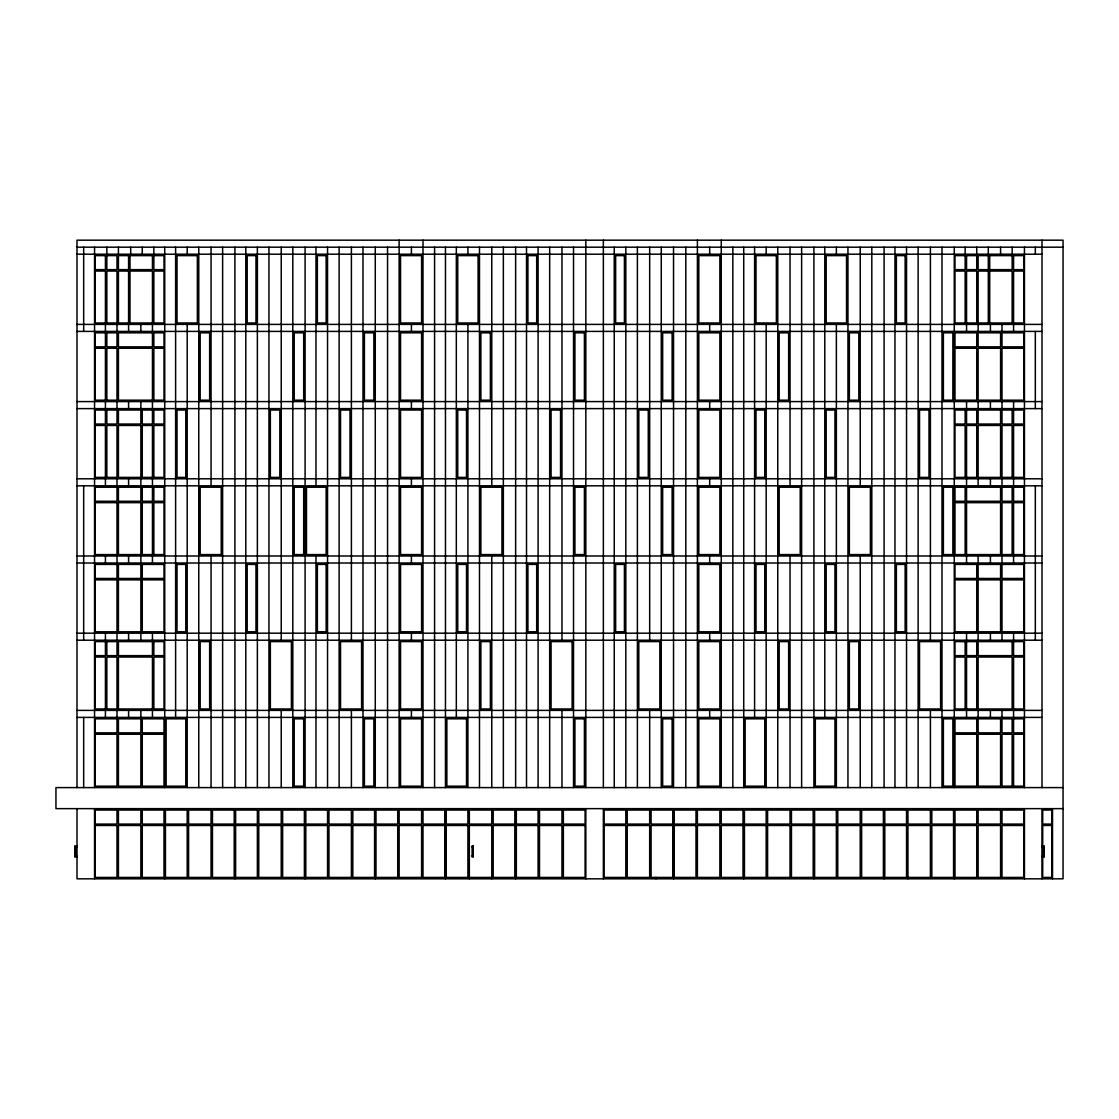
<?xml version="1.0" encoding="UTF-8"?>
<svg xmlns="http://www.w3.org/2000/svg" width="1119" height="1119" viewBox="0 0 1119 1119"><rect width="100%" height="100%" fill="white"/><g stroke="black" fill="none" stroke-linecap="round" stroke-linejoin="round"><path stroke-width="1.5" d="M77.001 247.187L1063.05 247.187M77.001 254.209L1041.999 254.209M77.001 324.398L1041.999 324.398M77.001 331.406L1041.999 331.406M77.001 401.595L1041.999 401.595M77.001 408.617L1041.999 408.617M77.001 478.792L1041.999 478.792M77.001 485.814L1041.999 485.814M77.001 555.989L1041.999 555.989M77.001 563.011L1041.999 563.011M77.001 633.186L1041.999 633.186M77.001 640.208L1041.999 640.208M77.001 710.383L1041.999 710.383M77.001 717.405L1041.999 717.405M1063.05 787.594L55.95 787.594L55.95 808.645L1063.05 808.645M77.001 845.838L74.763 845.838L74.763 857.07L77.001 857.07M1041.999 845.838L1044.237 845.838L1044.237 857.07L1041.999 857.07M77.001 846.957L75.882 846.957L75.882 855.951L77.001 855.951M472.12 846.957L473.253 846.957M1041.999 846.957L1043.118 846.957L1043.118 855.951L1041.999 855.951M472.12 855.951L473.253 855.951M469.323 877.422L491.773 877.422M907.943 877.422L930.407 877.422L930.407 825.486L907.943 825.486L907.943 878.821M1052.517 808.645L1052.517 878.821M1041.999 240.179L1041.999 787.594M1041.999 808.645L1041.999 878.821M1035.327 247.187L1035.327 254.209M1035.327 331.406L1035.327 408.617M1035.327 485.814L1035.327 640.208M1024.444 247.187L1024.444 787.594M1024.444 808.645L1024.444 878.821M1013.576 255.622L1013.576 269.651L1023.745 269.651L1023.745 255.622L978.132 255.622L978.132 269.651L1012.163 269.651L1012.163 255.622M1013.576 322.985L1013.576 271.05L1023.745 271.05L1023.745 322.985L978.132 322.985L978.132 271.05L1012.163 271.05L1012.163 322.985M1013.576 324.398L1013.576 331.406M1013.576 401.595L1013.576 408.617M1013.576 410.016L1013.576 424.045L1023.745 424.045L1023.745 410.016L1001.995 410.016L1001.995 424.045L1012.163 424.045L1012.163 410.016M1013.576 477.393L1013.576 425.458L1023.745 425.458L1023.745 477.393L1001.995 477.393L1001.995 425.458L1012.163 425.458L1012.163 477.393M1013.576 478.792L1013.576 485.814M1013.576 487.213L1013.576 501.256L1023.745 501.256L1023.745 487.213L1001.995 487.213L1001.995 501.256L1012.163 501.256L1012.163 487.213M1013.576 554.59L1013.576 502.655L1023.745 502.655L1023.745 554.59L1001.995 554.59L1001.995 502.655L1012.163 502.655L1012.163 554.59M1013.576 555.989L1013.576 563.011M1013.576 633.186L1013.576 640.208M1013.576 641.607L1013.576 655.65L1023.745 655.65L1023.745 641.607L978.132 641.607L978.132 655.65L1012.163 655.65L1012.163 641.607M1013.576 708.984L1013.576 657.049L1023.745 657.049L1023.745 708.984L978.132 708.984L978.132 657.049L1012.163 657.049L1012.163 708.984M1013.576 710.383L1013.576 717.405M1013.576 718.818L1013.576 732.847L1023.745 732.847L1023.745 718.818L1001.995 718.818L1001.995 732.847L1012.163 732.847L1012.163 718.818M1013.576 786.181L1013.576 734.246L1023.745 734.246L1023.745 786.181L1001.995 786.181L1001.995 734.246L1012.163 734.246L1012.163 786.181M1012.163 247.187L1012.163 254.209M1001.995 324.398L1001.995 331.406M1001.995 401.595L1001.995 408.617M1001.995 478.792L1001.995 485.814M1001.995 555.989L1001.995 563.011M1001.995 633.186L1001.995 640.208M1001.995 710.383L1001.995 717.405M1000.582 247.187L1000.582 254.209M990.413 324.398L990.413 331.406M990.413 401.595L990.413 408.617M990.413 478.792L990.413 485.814M990.413 555.989L990.413 563.011M990.413 633.186L990.413 640.208M990.413 710.383L990.413 717.405M989.714 255.622L989.714 269.651M989.714 271.05L989.714 322.985M988.301 247.187L988.301 254.209M988.301 255.622L988.301 269.651M988.301 271.05L988.301 322.985M978.132 324.398L978.132 331.406M978.132 401.595L978.132 408.617M978.132 478.792L978.132 485.814M978.132 555.989L978.132 563.011M978.132 633.186L978.132 640.208M978.132 710.383L978.132 717.405M976.733 247.187L976.733 254.209M966.55 255.622L966.55 269.651L976.733 269.651L976.733 255.622L954.969 255.622L954.969 269.651L965.151 269.651L965.151 255.622M966.55 322.985L966.55 271.05L976.733 271.05L976.733 322.985L954.969 322.985L954.969 271.05L965.151 271.05L965.151 322.985M966.55 324.398L966.55 331.406M966.55 401.595L966.55 408.617M966.55 410.016L966.55 424.045L976.733 424.045L976.733 410.016L954.969 410.016L954.969 424.045L965.151 424.045L965.151 410.016M966.55 477.393L966.55 425.458L976.733 425.458L976.733 477.393L954.969 477.393L954.969 425.458L965.151 425.458L965.151 477.393M966.55 478.792L966.55 485.814M966.55 487.213L966.55 501.256L1000.582 501.256L1000.582 487.213L954.969 487.213L954.969 501.256L965.151 501.256L965.151 487.213M966.55 554.59L966.55 502.655L1000.582 502.655L1000.582 554.59L954.969 554.59L954.969 502.655L965.151 502.655L965.151 554.59M966.55 555.989L966.55 563.011M966.55 633.186L966.55 640.208M966.55 641.607L966.55 655.65L976.733 655.65L976.733 641.607L954.969 641.607L954.969 655.65L965.151 655.65L965.151 641.607M966.55 708.984L966.55 657.049L976.733 657.049L976.733 708.984L954.969 708.984L954.969 657.049L965.151 657.049L965.151 708.984M966.55 710.383L966.55 717.405M965.151 247.187L965.151 254.209M954.269 247.187L954.269 787.594M954.269 808.645L954.269 878.821M941.988 247.187L941.988 787.594M930.407 247.187L930.407 640.208M930.407 710.383L930.407 787.594M918.126 247.187L918.126 787.594M906.544 247.187L906.544 787.594M894.962 247.187L894.962 787.594M884.094 247.187L884.094 787.594M884.094 808.645L884.094 878.821M871.813 247.187L871.813 787.594M860.231 247.187L860.231 485.814M860.231 555.989L860.231 787.594M847.95 247.187L847.95 787.594M836.369 247.187L836.369 254.209M836.369 324.398L836.369 787.594M824.787 247.187L824.787 717.405M813.905 247.187L813.905 787.594M813.905 808.645L813.905 878.821M801.624 247.187L801.624 787.594M790.042 247.187L790.042 485.814M790.042 555.989L790.042 787.594M777.761 247.187L777.761 787.594M766.179 247.187L766.179 254.209M766.179 324.398L766.179 787.594M754.598 247.187L754.598 717.405M743.729 247.187L743.729 787.594M743.729 808.645L743.729 878.821M732.847 247.187L732.847 787.594M721.265 240.179L721.265 787.594M709.684 247.187L709.684 254.209M709.684 324.398L709.684 331.406M709.684 401.595L709.684 408.617M709.684 478.792L709.684 485.814M709.684 555.989L709.684 563.011M709.684 633.186L709.684 640.208M709.684 710.383L709.684 717.405M697.403 240.179L697.403 787.594M685.821 247.187L685.821 787.594M673.54 247.187L673.54 787.594M673.54 808.645L673.54 878.821M661.259 247.187L661.259 787.594M656 877.422L656 878.821M649.677 247.187L649.677 640.208M649.677 710.383L649.677 787.594M637.396 247.187L637.396 787.594M625.815 247.187L625.815 787.594M614.247 247.187L614.247 787.594M603.365 240.179L603.365 787.594M603.365 808.645L603.365 878.821M585.824 240.179L585.824 787.594M585.824 808.645L585.824 878.821M573.529 247.187L573.529 787.594M561.962 247.187L561.962 640.208M561.962 710.383L561.962 787.594M549.681 247.187L549.681 787.594M538.099 247.187L538.099 787.594M526.517 247.187L526.517 787.594M515.635 247.187L515.635 787.594M515.635 808.645L515.635 878.821M503.354 247.187L503.354 787.594M491.773 247.187L491.773 485.814M491.773 555.989L491.773 787.594M491.773 878.821L491.773 825.486L469.323 825.486L469.323 878.821M479.491 247.187L479.491 787.594M467.91 247.187L467.91 254.209M467.91 324.398L467.91 787.594M456.328 247.187L456.328 717.405M445.46 247.187L445.46 787.594M445.46 808.645L445.46 878.821M434.578 247.187L434.578 787.594M422.996 240.179L422.996 787.594M411.414 247.187L411.414 254.209M411.414 324.398L411.414 331.406M411.414 401.595L411.414 408.617M411.414 478.792L411.414 485.814M411.414 555.989L411.414 563.011M411.414 633.186L411.414 640.208M411.414 710.383L411.414 717.405M399.133 240.179L399.133 787.594M387.552 247.187L387.552 787.594M375.271 247.187L375.271 787.594M375.271 808.645L375.271 878.821M362.99 247.187L362.99 787.594M351.408 247.187L351.408 640.208M351.408 710.383L351.408 787.594M339.127 247.187L339.127 787.594M327.545 247.187L327.545 787.594M315.978 247.187L315.978 485.814M315.978 555.989L315.978 787.594M305.095 247.187L305.095 787.594M305.095 808.645L305.095 878.821M292.814 247.187L292.814 787.594M281.233 247.187L281.233 640.208M281.233 710.383L281.233 787.594M268.952 247.187L268.952 787.594M257.37 247.187L257.37 787.594M245.788 247.187L245.788 787.594M234.906 247.187L234.906 787.594M234.906 808.645L234.906 878.821M222.625 247.187L222.625 787.594M211.057 247.187L211.057 485.814M211.057 555.989L211.057 787.594M198.762 247.187L198.762 787.594M187.195 247.187L187.195 254.209M187.195 324.398L187.195 787.594M175.613 247.187L175.613 717.405M164.731 247.187L164.731 787.594M164.731 808.645L164.731 878.821M153.849 247.187L153.849 254.209M153.849 255.622L153.849 269.651L164.031 269.651L164.031 255.622L118.418 255.622L118.418 269.651L152.45 269.651L152.45 255.622M153.849 322.985L153.849 271.05L164.031 271.05L164.031 322.985L118.418 322.985L118.418 271.05L152.45 271.05L152.45 322.985M153.849 332.819L153.849 346.848L164.031 346.848L164.031 332.819L118.418 332.819L118.418 346.848L152.45 346.848L152.45 332.819M153.849 400.182L153.849 348.261L164.031 348.261L164.031 400.182L118.418 400.182L118.418 348.261L152.45 348.261L152.45 400.182M153.849 410.016L153.849 424.045L164.031 424.045L164.031 410.016L142.267 410.016L142.267 424.045L152.45 424.045L152.45 410.016M153.849 477.393L153.849 425.458L164.031 425.458L164.031 477.393L142.267 477.393L142.267 425.458L152.45 425.458L152.45 477.393M153.849 487.213L153.849 501.256L164.031 501.256L164.031 487.213L142.267 487.213L142.267 501.256L152.45 501.256L152.45 487.213M153.849 554.59L153.849 502.655L164.031 502.655L164.031 554.59L142.267 554.59L142.267 502.655L152.45 502.655L152.45 554.59M153.849 641.607L153.849 655.65L164.031 655.65L164.031 641.607L118.418 641.607L118.418 655.65L152.45 655.65L152.45 641.607M153.849 708.984L153.849 657.049L164.031 657.049L164.031 708.984L118.418 708.984L118.418 657.049L152.45 657.049L152.45 708.984M152.45 324.398L152.45 331.406M152.45 401.595L152.45 408.617M152.45 478.792L152.45 485.814M152.45 555.989L152.45 563.011M152.45 633.186L152.45 640.208M152.45 710.383L152.45 717.405M142.267 247.187L142.267 254.209M140.868 324.398L140.868 331.406M140.868 401.595L140.868 408.617M140.868 478.792L140.868 485.814M140.868 555.989L140.868 563.011M140.868 633.186L140.868 640.208M140.868 710.383L140.868 717.405M130.699 247.187L130.699 254.209M129.986 255.622L129.986 269.651M129.986 271.05L129.986 322.985M128.587 255.622L128.587 269.651M128.587 271.05L128.587 322.985M128.587 324.398L128.587 331.406M128.587 401.595L128.587 408.617M128.587 478.792L128.587 485.814M128.587 555.989L128.587 563.011M128.587 633.186L128.587 640.208M128.587 710.383L128.587 717.405M118.418 247.187L118.418 254.209M117.005 324.398L117.005 331.406M117.005 401.595L117.005 408.617M117.005 478.792L117.005 485.814M117.005 555.989L117.005 563.011M117.005 633.186L117.005 640.208M117.005 710.383L117.005 717.405M106.837 247.187L106.837 254.209M106.837 255.622L106.837 269.651L117.005 269.651L117.005 255.622L95.255 255.622L95.255 269.651L105.424 269.651L105.424 255.622M106.837 322.985L106.837 271.05L117.005 271.05L117.005 322.985L95.255 322.985L95.255 271.05L105.424 271.05L105.424 322.985M106.837 332.819L106.837 346.848L117.005 346.848L117.005 332.819L95.255 332.819L95.255 346.848L105.424 346.848L105.424 332.819M106.837 400.182L106.837 348.261L117.005 348.261L117.005 400.182L95.255 400.182L95.255 348.261L105.424 348.261L105.424 400.182M106.837 410.016L106.837 424.045L117.005 424.045L117.005 410.016L95.255 410.016L95.255 424.045L105.424 424.045L105.424 410.016M106.837 477.393L106.837 425.458L117.005 425.458L117.005 477.393L95.255 477.393L95.255 425.458L105.424 425.458L105.424 477.393M106.837 641.607L106.837 655.65L117.005 655.65L117.005 641.607L95.255 641.607L95.255 655.65L105.424 655.65L105.424 641.607M106.837 708.984L106.837 657.049L117.005 657.049L117.005 708.984L95.255 708.984L95.255 657.049L105.424 657.049L105.424 708.984M105.424 324.398L105.424 331.406M105.424 401.595L105.424 408.617M105.424 478.792L105.424 485.814M105.424 555.989L105.424 563.011M105.424 633.186L105.424 640.208M105.424 710.383L105.424 717.405M94.555 247.187L94.555 787.594M94.555 808.645L94.555 878.821M83.673 247.187L83.673 331.406M83.673 485.814L83.673 640.208M83.673 717.405L83.673 787.594M77.001 787.594L77.001 240.179L1063.05 240.179L1063.05 878.821L77.001 878.821L77.001 808.645M197.364 255.622L177.012 255.622L177.012 322.985L197.364 322.985L197.364 255.622M255.971 255.622L247.187 255.622L247.187 322.985L255.971 322.985L255.971 255.622M326.147 255.622L317.376 255.622L317.376 322.985L326.147 322.985L326.147 255.622M421.597 255.622L400.546 255.622L400.546 322.985L421.597 322.985L421.597 255.622M478.093 255.622L457.741 255.622L457.741 322.985L478.093 322.985L478.093 255.622M536.686 255.622L527.916 255.622L527.916 322.985L536.686 322.985L536.686 255.622M624.416 255.622L615.646 255.622L615.646 322.985L624.416 322.985L624.416 255.622M719.867 255.622L698.816 255.622L698.816 322.985L719.867 322.985L719.867 255.622M776.362 255.622L756.01 255.622L756.01 322.985L776.362 322.985L776.362 255.622M846.537 255.622L826.186 255.622L826.186 322.985L846.537 322.985L846.537 255.622M905.145 255.622L896.375 255.622L896.375 322.985L905.145 322.985L905.145 255.622M209.645 332.819L200.175 332.819L200.175 400.182L209.645 400.182L209.645 332.819M303.683 332.819L294.213 332.819L294.213 400.182L303.683 400.182L303.683 332.819M373.872 332.819L364.402 332.819L364.402 400.182L373.872 400.182L373.872 332.819M421.597 332.819L400.546 332.819L400.546 400.182L421.597 400.182L421.597 332.819M490.374 332.819L480.89 332.819L480.89 400.182L490.374 400.182L490.374 332.819M584.412 332.819L574.942 332.819L574.942 400.182L584.412 400.182L584.412 332.819M672.141 332.819L662.672 332.819L662.672 400.182L672.141 400.182L672.141 332.819M719.867 332.819L698.816 332.819L698.816 400.182L719.867 400.182L719.867 332.819M788.643 332.819L779.174 332.819L779.174 400.182L788.643 400.182L788.643 332.819M858.819 332.819L849.349 332.819L849.349 400.182L858.819 400.182L858.819 332.819M952.87 332.819L943.387 332.819L943.387 400.182L952.87 400.182L952.87 332.819M976.733 332.819L954.969 332.819L954.969 346.848L976.733 346.848L976.733 332.819M1000.582 332.819L978.132 332.819L978.132 346.848L1000.582 346.848L1000.582 332.819M1023.745 332.819L1001.995 332.819L1001.995 346.848L1023.745 346.848L1023.745 332.819M976.733 348.261L954.969 348.261L954.969 400.182L976.733 400.182L976.733 348.261M1000.582 348.261L978.132 348.261L978.132 400.182L1000.582 400.182L1000.582 348.261M1023.745 348.261L1001.995 348.261L1001.995 400.182L1023.745 400.182L1023.745 348.261M140.868 410.016L118.418 410.016L118.418 424.045L140.868 424.045L140.868 410.016M185.782 410.016L177.012 410.016L177.012 477.393L185.782 477.393L185.782 410.016M279.834 410.016L270.35 410.016L270.35 477.393L279.834 477.393L279.834 410.016M350.009 410.016L340.54 410.016L340.54 477.393L350.009 477.393L350.009 410.016M421.597 410.016L400.546 410.016L400.546 477.393L421.597 477.393L421.597 410.016M466.511 410.016L457.741 410.016L457.741 477.393L466.511 477.393L466.511 410.016M560.549 410.016L551.08 410.016L551.08 477.393L560.549 477.393L560.549 410.016M648.279 410.016L638.809 410.016L638.809 477.393L648.279 477.393L648.279 410.016M719.867 410.016L698.816 410.016L698.816 477.393L719.867 477.393L719.867 410.016M764.781 410.016L756.01 410.016L756.01 477.393L764.781 477.393L764.781 410.016M834.956 410.016L826.186 410.016L826.186 477.393L834.956 477.393L834.956 410.016M929.008 410.016L919.524 410.016L919.524 477.393L929.008 477.393L929.008 410.016M1000.582 410.016L978.132 410.016L978.132 424.045L1000.582 424.045L1000.582 410.016M140.868 425.458L118.418 425.458L118.418 477.393L140.868 477.393L140.868 425.458M1000.582 425.458L978.132 425.458L978.132 477.393L1000.582 477.393L1000.582 425.458M117.005 487.213L95.255 487.213L95.255 501.256L117.005 501.256L117.005 487.213M140.868 487.213L118.418 487.213L118.418 501.256L140.868 501.256L140.868 487.213M221.226 487.213L200.175 487.213L200.175 554.59L221.226 554.59L221.226 487.213M303.683 487.213L294.213 487.213L294.213 554.59L303.683 554.59L303.683 487.213M326.147 487.213L306.494 487.213L306.494 554.59L326.147 554.59L326.147 487.213M421.597 487.213L400.546 487.213L400.546 554.59L421.597 554.59L421.597 487.213M501.955 487.213L480.89 487.213L480.89 554.59L501.955 554.59L501.955 487.213M584.412 487.213L574.942 487.213L574.942 554.59L584.412 554.59L584.412 487.213M672.141 487.213L662.672 487.213L662.672 554.59L672.141 554.59L672.141 487.213M719.867 487.213L698.816 487.213L698.816 554.59L719.867 554.59L719.867 487.213M800.225 487.213L779.174 487.213L779.174 554.59L800.225 554.59L800.225 487.213M870.4 487.213L849.349 487.213L849.349 554.59L870.4 554.59L870.4 487.213M952.87 487.213L943.387 487.213L943.387 554.59L952.87 554.59L952.87 487.213M117.005 502.655L95.255 502.655L95.255 554.59L117.005 554.59L117.005 502.655M140.868 502.655L118.418 502.655L118.418 554.59L140.868 554.59L140.868 502.655M117.005 564.41L95.255 564.41L95.255 578.453L117.005 578.453L117.005 564.41M140.868 564.41L118.418 564.41L118.418 578.453L140.868 578.453L140.868 564.41M164.031 564.41L142.267 564.41L142.267 578.453L164.031 578.453L164.031 564.41M185.782 564.41L177.012 564.41L177.012 631.787L185.782 631.787L185.782 564.41M255.971 564.41L247.187 564.41L247.187 631.787L255.971 631.787L255.971 564.41M326.147 564.41L317.376 564.41L317.376 631.787L326.147 631.787L326.147 564.41M421.597 564.41L400.546 564.41L400.546 631.787L421.597 631.787L421.597 564.41M466.511 564.41L457.741 564.41L457.741 631.787L466.511 631.787L466.511 564.41M536.686 564.41L527.916 564.41L527.916 631.787L536.686 631.787L536.686 564.41M624.416 564.41L615.646 564.41L615.646 631.787L624.416 631.787L624.416 564.41M719.867 564.41L698.816 564.41L698.816 631.787L719.867 631.787L719.867 564.41M764.781 564.41L756.01 564.41L756.01 631.787L764.781 631.787L764.781 564.41M834.956 564.41L826.186 564.41L826.186 631.787L834.956 631.787L834.956 564.41M905.145 564.41L896.375 564.41L896.375 631.787L905.145 631.787L905.145 564.41M976.733 564.41L954.969 564.41L954.969 578.453L976.733 578.453L976.733 564.41M1000.582 564.41L978.132 564.41L978.132 578.453L1000.582 578.453L1000.582 564.41M1023.745 564.41L1001.995 564.41L1001.995 578.453L1023.745 578.453L1023.745 564.41M117.005 579.852L95.255 579.852L95.255 631.787L117.005 631.787L117.005 579.852M140.868 579.852L118.418 579.852L118.418 631.787L140.868 631.787L140.868 579.852M164.031 579.852L142.267 579.852L142.267 631.787L164.031 631.787L164.031 579.852M976.733 579.852L954.969 579.852L954.969 631.787L976.733 631.787L976.733 579.852M1000.582 579.852L978.132 579.852L978.132 631.787L1000.582 631.787L1000.582 579.852M1023.745 579.852L1001.995 579.852L1001.995 631.787L1023.745 631.787L1023.745 579.852M209.645 641.607L200.175 641.607L200.175 708.984L209.645 708.984L209.645 641.607M291.402 641.607L270.35 641.607L270.35 708.984L291.402 708.984L291.402 641.607M361.591 641.607L340.54 641.607L340.54 708.984L361.591 708.984L361.591 641.607M421.597 641.607L400.546 641.607L400.546 708.984L421.597 708.984L421.597 641.607M490.374 641.607L480.89 641.607L480.89 708.984L490.374 708.984L490.374 641.607M572.131 641.607L551.08 641.607L551.08 708.984L572.131 708.984L572.131 641.607M659.86 641.607L638.809 641.607L638.809 708.984L659.86 708.984L659.86 641.607M719.867 641.607L698.816 641.607L698.816 708.984L719.867 708.984L719.867 641.607M788.643 641.607L779.174 641.607L779.174 708.984L788.643 708.984L788.643 641.607M858.819 641.607L849.349 641.607L849.349 708.984L858.819 708.984L858.819 641.607M940.589 641.607L919.524 641.607L919.524 708.984L940.589 708.984L940.589 641.607M117.005 718.818L95.255 718.818L95.255 732.847L117.005 732.847L117.005 718.818M140.868 718.818L118.418 718.818L118.418 732.847L140.868 732.847L140.868 718.818M164.031 718.818L142.267 718.818L142.267 732.847L164.031 732.847L164.031 718.818M185.782 718.818L166.13 718.818L166.13 786.181L185.782 786.181L185.782 718.818M303.683 718.818L294.213 718.818L294.213 786.181L303.683 786.181L303.683 718.818M373.872 718.818L364.402 718.818L364.402 786.181L373.872 786.181L373.872 718.818M421.597 718.818L400.546 718.818L400.546 786.181L421.597 786.181L421.597 718.818M466.511 718.818L446.859 718.818L446.859 786.181L466.511 786.181L466.511 718.818M584.412 718.818L574.942 718.818L574.942 786.181L584.412 786.181L584.412 718.818M672.141 718.818L662.672 718.818L662.672 786.181L672.141 786.181L672.141 718.818M719.867 718.818L698.816 718.818L698.816 786.181L719.867 786.181L719.867 718.818M764.781 718.818L745.128 718.818L745.128 786.181L764.781 786.181L764.781 718.818M834.956 718.818L815.317 718.818L815.317 786.181L834.956 786.181L834.956 718.818M952.87 718.818L943.387 718.818L943.387 786.181L952.87 786.181L952.87 718.818M976.733 718.818L954.969 718.818L954.969 732.847L976.733 732.847L976.733 718.818M1000.582 718.818L978.132 718.818L978.132 732.847L1000.582 732.847L1000.582 718.818M117.005 734.246L95.255 734.246L95.255 786.181L117.005 786.181L117.005 734.246M140.868 734.246L118.418 734.246L118.418 786.181L140.868 786.181L140.868 734.246M164.031 734.246L142.267 734.246L142.267 786.181L164.031 786.181L164.031 734.246M976.733 734.246L954.969 734.246L954.969 786.181L976.733 786.181L976.733 734.246M1000.582 734.246L978.132 734.246L978.132 786.181L1000.582 786.181L1000.582 734.246M117.005 810.044L95.255 810.044L95.255 824.088L117.005 824.088L117.005 810.044M140.868 810.044L118.418 810.044L118.418 824.088L140.868 824.088L140.868 810.044M164.031 810.044L142.267 810.044L142.267 824.088L164.031 824.088L164.031 810.044M187.195 810.044L165.43 810.044L165.43 824.088L187.195 824.088L187.195 810.044M211.057 810.044L188.593 810.044L188.593 824.088L211.057 824.088L211.057 810.044M234.207 810.044L212.456 810.044L212.456 824.088L234.207 824.088L234.207 810.044M257.37 810.044L235.619 810.044L235.619 824.088L257.37 824.088L257.37 810.044M281.233 810.044L258.769 810.044L258.769 824.088L281.233 824.088L281.233 810.044M304.396 810.044L282.631 810.044L282.631 824.088L304.396 824.088L304.396 810.044M327.545 810.044L305.795 810.044L305.795 824.088L327.545 824.088L327.545 810.044M351.408 810.044L328.958 810.044L328.958 824.088L351.408 824.088L351.408 810.044M374.571 810.044L352.821 810.044L352.821 824.088L374.571 824.088L374.571 810.044M397.735 810.044L375.97 810.044L375.97 824.088L397.735 824.088L397.735 810.044M421.597 810.044L399.133 810.044L399.133 824.088L421.597 824.088L421.597 810.044M444.761 810.044L422.996 810.044L422.996 824.088L444.761 824.088L444.761 810.044M467.91 810.044L446.159 810.044L446.159 824.088L467.91 824.088L467.91 810.044M491.773 810.044L469.323 810.044L469.323 824.088L491.773 824.088L491.773 810.044M514.936 810.044L493.185 810.044L493.185 824.088L514.936 824.088L514.936 810.044M538.099 810.044L516.335 810.044L516.335 824.088L538.099 824.088L538.099 810.044M561.962 810.044L539.498 810.044L539.498 824.088L561.962 824.088L561.962 810.044M585.111 810.044L563.361 810.044L563.361 824.088L585.111 824.088L585.111 810.044M625.815 810.044L604.064 810.044L604.064 824.088L625.815 824.088L625.815 810.044M649.677 810.044L627.227 810.044L627.227 824.088L649.677 824.088L649.677 810.044M672.841 810.044L651.09 810.044L651.09 824.088L672.841 824.088L672.841 810.044M696.004 810.044L674.239 810.044L674.239 824.088L696.004 824.088L696.004 810.044M719.867 810.044L697.403 810.044L697.403 824.088L719.867 824.088L719.867 810.044M743.03 810.044L721.265 810.044L721.265 824.088L743.03 824.088L743.03 810.044M766.179 810.044L744.429 810.044L744.429 824.088L766.179 824.088L766.179 810.044M790.042 810.044L767.592 810.044L767.592 824.088L790.042 824.088L790.042 810.044M813.205 810.044L791.455 810.044L791.455 824.088L813.205 824.088L813.205 810.044M836.369 810.044L814.604 810.044L814.604 824.088L836.369 824.088L836.369 810.044M860.231 810.044L837.767 810.044L837.767 824.088L860.231 824.088L860.231 810.044M883.381 810.044L861.63 810.044L861.63 824.088L883.381 824.088L883.381 810.044M906.544 810.044L884.793 810.044L884.793 824.088L906.544 824.088L906.544 810.044M930.407 810.044L907.943 810.044L907.943 824.088L930.407 824.088L930.407 810.044M953.57 810.044L931.805 810.044L931.805 824.088L953.57 824.088L953.57 810.044M976.733 810.044L954.969 810.044L954.969 824.088L976.733 824.088L976.733 810.044M1000.582 810.044L978.132 810.044L978.132 824.088L1000.582 824.088L1000.582 810.044M1023.745 810.044L1001.995 810.044L1001.995 824.088L1023.745 824.088L1023.745 810.044M1051.818 810.044L1042.698 810.044L1042.698 824.088L1051.818 824.088L1051.818 810.044M117.005 825.486L95.255 825.486L95.255 877.422L117.005 877.422L117.005 825.486M140.868 825.486L118.418 825.486L118.418 877.422L140.868 877.422L140.868 825.486M164.031 825.486L142.267 825.486L142.267 877.422L164.031 877.422L164.031 825.486M187.195 825.486L165.43 825.486L165.43 877.422L187.195 877.422L187.195 825.486M211.057 825.486L188.593 825.486L188.593 877.422L211.057 877.422L211.057 825.486M234.207 825.486L212.456 825.486L212.456 877.422L234.207 877.422L234.207 825.486M257.37 825.486L235.619 825.486L235.619 877.422L257.37 877.422L257.37 825.486M281.233 825.486L258.769 825.486L258.769 877.422L281.233 877.422L281.233 825.486M304.396 825.486L282.631 825.486L282.631 877.422L304.396 877.422L304.396 825.486M327.545 825.486L305.795 825.486L305.795 877.422L327.545 877.422L327.545 825.486M351.408 825.486L328.958 825.486L328.958 877.422L351.408 877.422L351.408 825.486M374.571 825.486L352.821 825.486L352.821 877.422L374.571 877.422L374.571 825.486M397.735 825.486L375.97 825.486L375.97 877.422L397.735 877.422L397.735 825.486M421.597 825.486L399.133 825.486L399.133 877.422L421.597 877.422L421.597 825.486M444.761 825.486L422.996 825.486L422.996 877.422L444.761 877.422L444.761 825.486M467.91 825.486L446.159 825.486L446.159 877.422L467.91 877.422L467.91 825.486M514.936 825.486L493.185 825.486L493.185 877.422L514.936 877.422L514.936 825.486M538.099 825.486L516.335 825.486L516.335 877.422L538.099 877.422L538.099 825.486M561.962 825.486L539.498 825.486L539.498 877.422L561.962 877.422L561.962 825.486M585.111 825.486L563.361 825.486L563.361 877.422L585.111 877.422L585.111 825.486M625.815 825.486L604.064 825.486L604.064 877.422L625.815 877.422L625.815 825.486M649.677 825.486L627.227 825.486L627.227 877.422L649.677 877.422L649.677 825.486M672.841 825.486L651.09 825.486L651.09 877.422L672.841 877.422L672.841 825.486M696.004 825.486L674.239 825.486L674.239 877.422L696.004 877.422L696.004 825.486M719.867 825.486L697.403 825.486L697.403 877.422L719.867 877.422L719.867 825.486M743.03 825.486L721.265 825.486L721.265 877.422L743.03 877.422L743.03 825.486M766.179 825.486L744.429 825.486L744.429 877.422L766.179 877.422L766.179 825.486M790.042 825.486L767.592 825.486L767.592 877.422L790.042 877.422L790.042 825.486M813.205 825.486L791.455 825.486L791.455 877.422L813.205 877.422L813.205 825.486M836.369 825.486L814.604 825.486L814.604 877.422L836.369 877.422L836.369 825.486M860.231 825.486L837.767 825.486L837.767 877.422L860.231 877.422L860.231 825.486M883.381 825.486L861.63 825.486L861.63 877.422L883.381 877.422L883.381 825.486M906.544 825.486L884.793 825.486L884.793 877.422L906.544 877.422L906.544 825.486M953.57 825.486L931.805 825.486L931.805 877.422L953.57 877.422L953.57 825.486M976.733 825.486L954.969 825.486L954.969 877.422L976.733 877.422L976.733 825.486M1000.582 825.486L978.132 825.486L978.132 877.422L1000.582 877.422L1000.582 825.486M1023.745 825.486L1001.995 825.486L1001.995 877.422L1023.745 877.422L1023.745 825.486M1051.818 825.486L1042.698 825.486L1042.698 877.422L1051.818 877.422L1051.818 825.486M473.253 845.838L472.12 845.838L472.12 857.07L473.253 857.07L473.253 845.838"/></g></svg>
